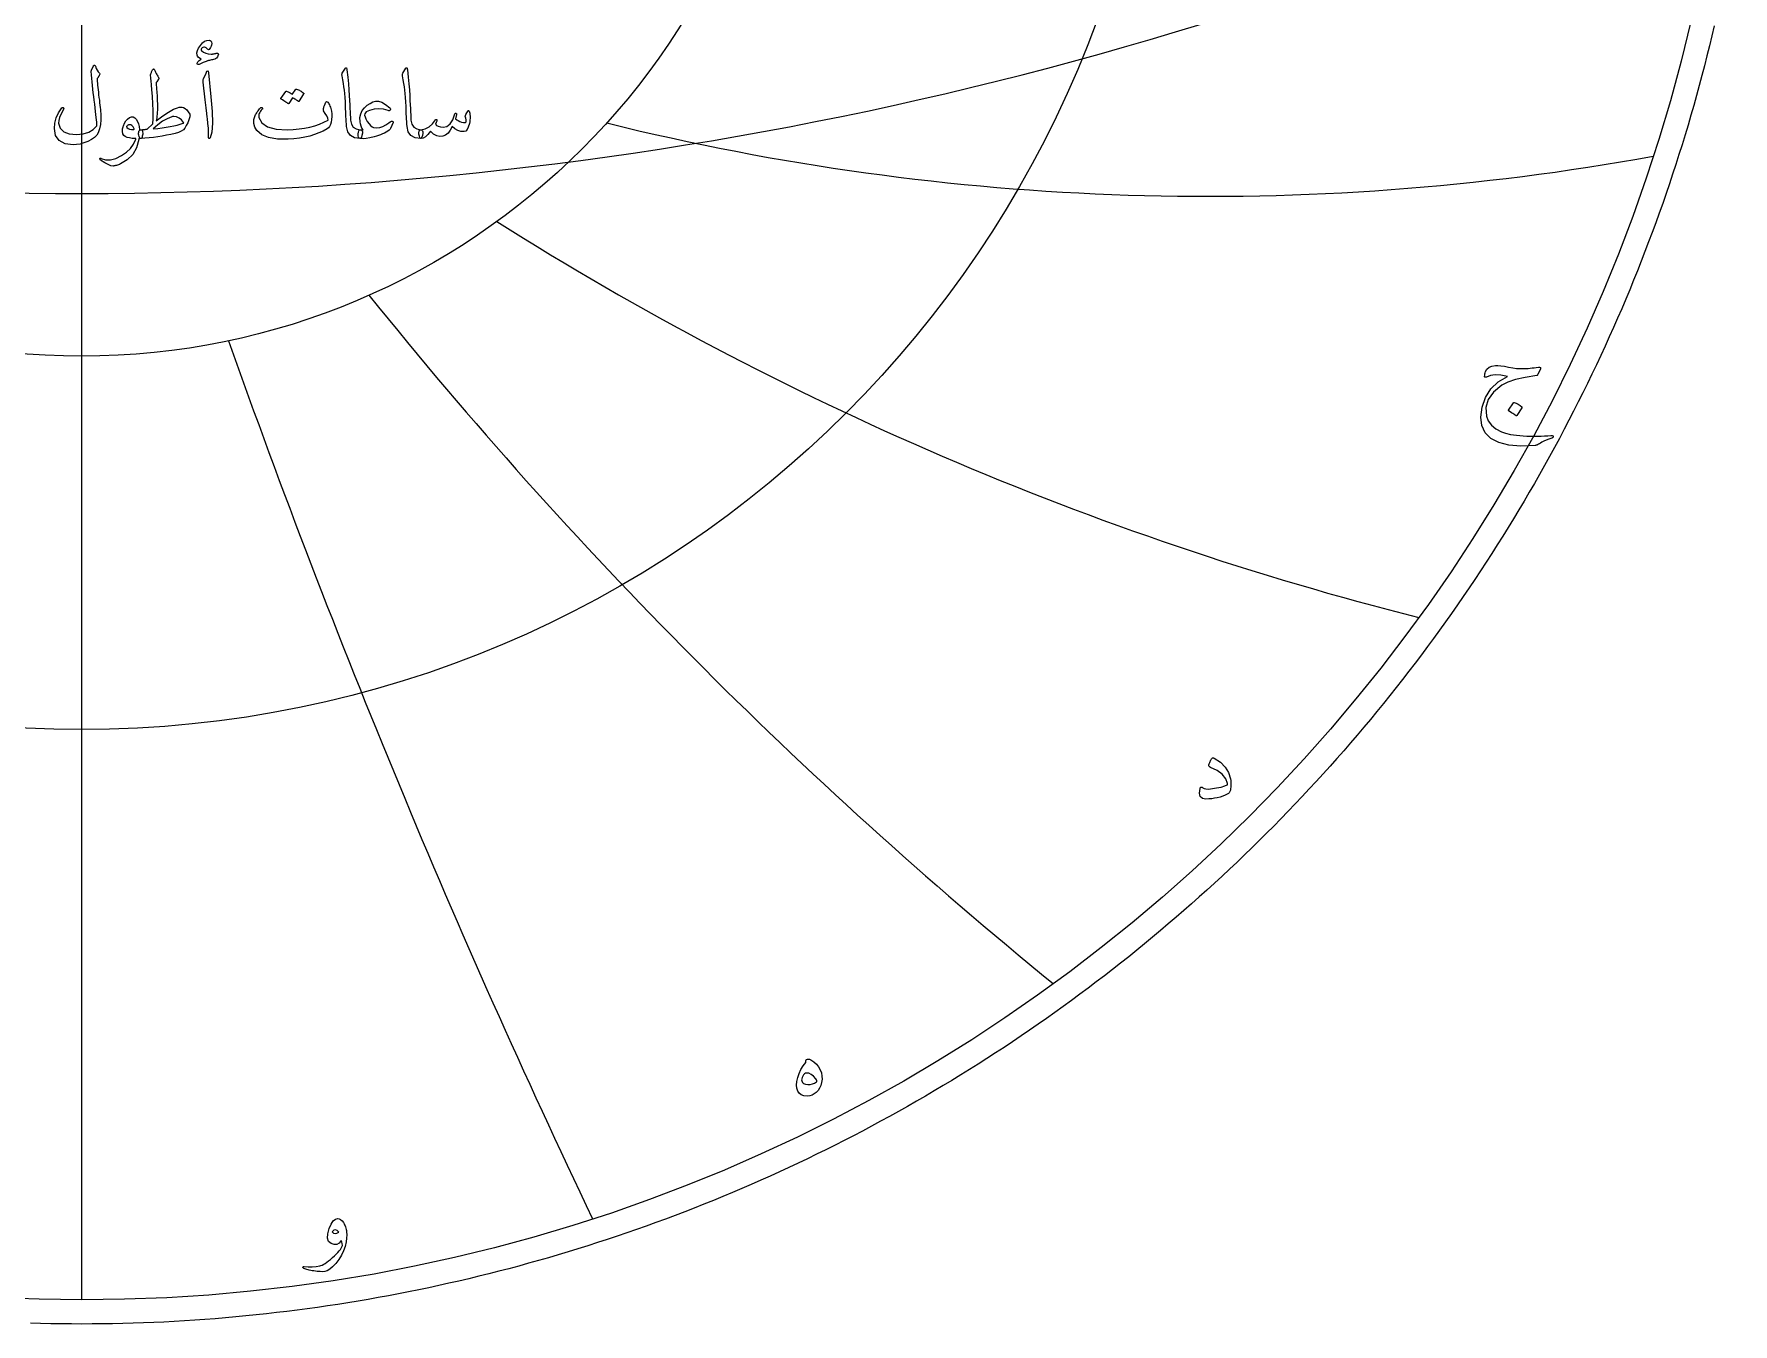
# Model space of a CAD drawing. Header units: millimetres. Extents: x -75 to 75, y -75 to 77.
# Drawn here: x -2.1 to 74.2, y -75.3 to -17.3 of the extents above; entities that cross this region are included whole.
import ezdxf

# ---------------------------------------------------------------- set-up
doc = ezdxf.new("R2010")
doc.units = ezdxf.units.MM
for name, color, linetype in [('CUT_OUTER', 1, 'Continuous'), ('ENGRAVE', 7, 'Continuous'), ('ENGRAVE_FINE', 8, 'Continuous'), ('TEXT', 5, 'Continuous')]:
    doc.layers.add(name, color=color, linetype=linetype)

msp = doc.modelspace()

# ---------------------------------------------------------------- linework, layer by layer
at = {"layer": 'CUT_OUTER'}
msp.add_lwpolyline([(73.4043, -16.9573), (73.2989, -17.4073), (73.1907, -17.8568), (73.0797, -18.3055), (72.966, -18.7536), (72.8496, -19.2009), (72.7304, -19.6476), (72.6085, -20.0935), (72.4838, -20.5386), (72.3564, -20.983), (72.2263, -21.4266), (72.0935, -21.8693), (71.9579, -22.3113), (71.8197, -22.7524), (71.6787, -23.1926), (71.5351, -23.632), (71.3887, -24.0705), (71.2397, -24.5081), (71.088, -24.9447), (70.9336, -25.3804), (70.7765, -25.8152), (70.6168, -26.249), (70.4544, -26.6818), (70.2893, -27.1136), (70.1217, -27.5444), (69.9513, -27.9741), (69.7784, -28.4028), (69.6028, -28.8304), (69.4246, -29.2569), (69.2437, -29.6824), (69.0603, -30.1067), (68.8743, -30.5299), (68.6857, -30.9519), (68.4944, -31.3728), (68.3007, -31.7924), (68.1043, -32.2109), (67.9054, -32.6282), (67.7039, -33.0443), (67.4999, -33.4591), (67.2933, -33.8726), (67.0842, -34.2849), (66.8725, -34.6958), (66.6584, -35.1055), (66.4417, -35.5139), (66.2226, -35.9209), (66.0009, -36.3265), (65.7768, -36.7308), (65.5502, -37.1337), (65.3211, -37.5352), (65.0896, -37.9353), (64.8556, -38.334), (64.6191, -38.7312), (64.3803, -39.127), (64.139, -39.5213), (63.8953, -39.9141), (63.6492, -40.3054), (63.4006, -40.6952), (63.1498, -41.0834), (62.8965, -41.4701), (62.6408, -41.8553), (62.3828, -42.2388), (62.1225, -42.6208), (61.8598, -43.0012), (61.5948, -43.3799), (61.3275, -43.7571), (61.0578, -44.1325), (60.7859, -44.5064), (60.5116, -44.8785), (60.2351, -45.2489), (59.9564, -45.6177), (59.6753, -45.9847), (59.392, -46.35), (59.1065, -46.7136), (58.8188, -47.0754), (58.5288, -47.4354), (58.2367, -47.7936), (57.9423, -48.15), (57.6458, -48.5047), (57.3471, -48.8575), (57.0462, -49.2084), (56.7432, -49.5575), (56.4381, -49.9047), (56.1308, -50.2501), (55.8214, -50.5936), (55.5099, -50.9351), (55.1963, -51.2748), (54.8807, -51.6125), (54.563, -51.9483), (54.2432, -52.2821), (53.9214, -52.6139), (53.5975, -52.9438), (53.2717, -53.2717), (52.9438, -53.5975), (52.6139, -53.9214), (52.2821, -54.2432), (51.9483, -54.563), (51.6125, -54.8807), (51.2748, -55.1963), (50.9351, -55.5099), (50.5936, -55.8214), (50.2501, -56.1308), (49.9047, -56.4381), (49.5575, -56.7432), (49.2084, -57.0462), (48.8575, -57.3471), (48.5047, -57.6458), (48.15, -57.9423), (47.7936, -58.2367), (47.4354, -58.5288), (47.0754, -58.8188), (46.7136, -59.1065), (46.35, -59.392), (45.9847, -59.6753), (45.6177, -59.9564), (45.2489, -60.2351), (44.8785, -60.5116), (44.5064, -60.7859), (44.1325, -61.0578), (43.7571, -61.3275), (43.3799, -61.5948), (43.0012, -61.8598), (42.6208, -62.1225), (42.2388, -62.3828), (41.8553, -62.6408), (41.4701, -62.8965), (41.0834, -63.1498), (40.6952, -63.4006), (40.3054, -63.6492), (39.9141, -63.8953), (39.5213, -64.139), (39.127, -64.3803), (38.7312, -64.6191), (38.334, -64.8556), (37.9353, -65.0896), (37.5352, -65.3211), (37.1337, -65.5502), (36.7308, -65.7768), (36.3265, -66.0009), (35.9209, -66.2226), (35.5139, -66.4417), (35.1055, -66.6584), (34.6958, -66.8725), (34.2849, -67.0842), (33.8726, -67.2933), (33.4591, -67.4999), (33.0443, -67.7039), (32.6282, -67.9054), (32.2109, -68.1043), (31.7924, -68.3007), (31.3728, -68.4944), (30.9519, -68.6857), (30.5299, -68.8743), (30.1067, -69.0603), (29.6824, -69.2437), (29.2569, -69.4246), (28.8304, -69.6028), (28.4028, -69.7784), (27.9741, -69.9513), (27.5444, -70.1217), (27.1136, -70.2893), (26.6818, -70.4544), (26.249, -70.6168), (25.8152, -70.7765), (25.3804, -70.9336), (24.9447, -71.088), (24.5081, -71.2397), (24.0705, -71.3887), (23.632, -71.5351), (23.1926, -71.6787), (22.7524, -71.8197), (22.3113, -71.9579), (21.8693, -72.0935), (21.4266, -72.2263), (20.983, -72.3564), (20.5386, -72.4838), (20.0935, -72.6085), (19.6476, -72.7304), (19.2009, -72.8496), (18.7536, -72.966), (18.3055, -73.0797), (17.8568, -73.1907), (17.4073, -73.2989), (16.9573, -73.4043), (16.5065, -73.507), (16.0552, -73.6069), (15.6033, -73.704), (15.1507, -73.7983), (14.6976, -73.8899), (14.244, -73.9787), (13.7898, -74.0647), (13.3351, -74.1479), (12.8798, -74.2284), (12.4241, -74.306), (11.968, -74.3808), (11.5114, -74.4529), (11.0543, -74.5221), (10.5968, -74.5885), (10.139, -74.6521), (9.6807, -74.7129), (9.2221, -74.7709), (8.7632, -74.8261), (8.3039, -74.8785), (7.8443, -74.928), (7.3844, -74.9747), (6.9242, -75.0186), (6.4638, -75.0597), (6.0031, -75.0979), (5.5422, -75.1334), (5.0811, -75.166), (4.6198, -75.1957), (4.1583, -75.2227), (3.6966, -75.2468), (3.2349, -75.268), (2.773, -75.2865), (2.311, -75.302), (1.8489, -75.3148), (1.3867, -75.3247), (0.9245, -75.3318), (0.4623, -75.3361), (0, -75.3375), (-0.4623, -75.3361), (-0.9245, -75.3318), (-1.3867, -75.3247), (-1.8489, -75.3148), (-2.311, -75.302)], dxfattribs=at)
at = {"layer": 'ENGRAVE'}
for points in [[(0, -74.25), (0, 74.25)], [(0, -74.25), (0, -31.8152)]]:
    msp.add_lwpolyline(points, dxfattribs=at)
for radius in [74.25, 48.6033, 31.8152]:
    msp.add_circle((0, 0), radius, dxfattribs=at)
for centre, radius, start, end in [((50.6299, 87.6936), 112.3202, 256.079235, 280.269365), ((95.1582, 95.1582), 143.082, 237.684087, 255.826684), ((174.4111, 100.6963), 207.1744, 218.784152, 230.879217), ((388.5189, 104.1033), 405.1503, 199.497612, 205.545144)]:
    msp.add_arc(centre, radius, start, end, dxfattribs=at)
at = {"layer": 'ENGRAVE_FINE'}
msp.add_arc((0, 145.6412), 170.1393, 244.27222, 295.72778, dxfattribs=at)
at = {"layer": 'TEXT'}
for points in [[(5.9873, -18.465), (5.9301, -18.4757), (5.877, -18.4858), (5.828, -18.4954), (5.7831, -18.5045), (5.7426, -18.5133), (5.7068, -18.5221), (5.6757, -18.5309), (5.6492, -18.5396), (5.6223, -18.5497), (5.5899, -18.5621), (5.552, -18.5771), (5.5087, -18.5945), (5.4598, -18.6147), (5.4055, -18.6379), (5.3457, -18.6641), (5.2803, -18.6933), (5.2537, -18.7021), (5.2309, -18.7021), (5.212, -18.6933), (5.1969, -18.6758), (5.1878, -18.6327), (5.2134, -18.5824), (5.2735, -18.5251), (5.3682, -18.4606), (5.2957, -18.4194), (5.2408, -18.375), (5.2035, -18.3272), (5.1837, -18.2762), (5.1799, -18.1798), (5.2035, -18.0753), (5.2545, -17.9625), (5.333, -17.8414), (5.4266, -17.733), (5.5229, -17.6581), (5.622, -17.6167), (5.7238, -17.6087), (5.7806, -17.623), (5.8193, -17.6526), (5.8399, -17.6976), (5.8424, -17.758), (5.8325, -17.8233), (5.8161, -17.8832), (5.793, -17.9375), (5.7634, -17.9864), (5.7337, -18.0207), (5.7063, -18.0358), (5.681, -18.0316), (5.658, -18.0083), (5.6316, -17.9735), (5.6009, -17.9479), (5.5658, -17.9317), (5.5262, -17.9249), (5.4848, -17.9249), (5.4483, -17.9337), (5.4167, -17.9512), (5.3901, -17.9776), (5.3706, -18.0094), (5.3649, -18.039), (5.3728, -18.0665), (5.3945, -18.0917), (5.4757, -18.1518), (5.5745, -18.196), (5.6909, -18.2243), (5.8248, -18.2366), (5.8365, -18.2362), (5.8495, -18.235), (5.8639, -18.2329), (5.8797, -18.2301), (5.8969, -18.2266), (5.9154, -18.2229), (5.9353, -18.2189), (5.9566, -18.2147), (5.9796, -18.2104), (6.0005, -18.2065), (6.0191, -18.2028), (6.0356, -18.1993), (6.0502, -18.1964), (6.0631, -18.1944), (6.0743, -18.1931), (6.0839, -18.1927), (6.102, -18.1947), (6.1168, -18.2004), (6.1284, -18.21), (6.1366, -18.2235), (6.1418, -18.2364), (6.1443, -18.2487), (6.144, -18.2605), (6.141, -18.2718), (6.0985, -18.3514), (6.0587, -18.4101), (6.0216, -18.448), (5.9873, -18.465)], [(0.5247, -18.7636), (0.5324, -18.7501), (0.5423, -18.7405), (0.5544, -18.7348), (0.5687, -18.7328), (0.5829, -18.7353), (0.595, -18.7427), (0.6049, -18.7551), (0.6126, -18.7724), (0.6535, -18.8731), (0.6971, -18.9601), (0.7435, -19.0334), (0.7926, -19.0929), (0.8071, -19.1143), (0.8113, -19.139), (0.8049, -19.167), (0.7882, -19.1983), (0.7775, -19.2134), (0.7673, -19.2279), (0.7577, -19.2419), (0.7487, -19.2554), (0.7402, -19.268), (0.7322, -19.2795), (0.7248, -19.29), (0.7179, -19.2993), (0.7064, -19.3163), (0.6982, -19.3366), (0.6932, -19.3602), (0.6916, -19.3871), (0.6968, -19.463), (0.7037, -19.5458), (0.7122, -19.6354), (0.7223, -19.7318), (0.7339, -19.8352), (0.7465, -19.9453), (0.7602, -20.0624), (0.775, -20.1863), (0.7916, -20.3099), (0.8063, -20.4262), (0.8191, -20.535), (0.8299, -20.6364), (0.8391, -20.7307), (0.8469, -20.8181), (0.8534, -20.8986), (0.8585, -20.9723), (0.8642, -21.1905), (0.8464, -21.3972), (0.8049, -21.5923), (0.7399, -21.7759), (0.6765, -21.8838), (0.5785, -21.9834), (0.446, -22.0748), (0.2788, -22.1579), (0.0977, -22.2268), (-0.0725, -22.2754), (-0.2316, -22.3037), (-0.3798, -22.3116), (-0.7509, -22.2606), (-1.0165, -22.1206), (-1.1768, -21.8917), (-1.2317, -21.5739), (-1.2125, -21.3371), (-1.1505, -21.1052), (-1.0456, -20.8782), (-0.898, -20.6562), (-0.8867, -20.6433), (-0.8749, -20.6353), (-0.8626, -20.6323), (-0.8497, -20.6342), (-0.836, -20.6394), (-0.8255, -20.6463), (-0.8184, -20.6548), (-0.8146, -20.6649), (-0.8118, -20.68), (-0.8124, -20.6946), (-0.8162, -20.7086), (-0.8233, -20.722), (-0.9241, -20.9183), (-0.9935, -21.0854), (-1.0316, -21.2234), (-1.0385, -21.3324), (-0.9652, -21.567), (-0.8069, -21.7309), (-0.5634, -21.8239), (-0.2349, -21.8462), (0.0612, -21.814), (0.3129, -21.7397), (0.5201, -21.623), (0.6828, -21.4641), (0.6794, -21.3874), (0.6735, -21.2978), (0.6651, -21.1953), (0.6543, -21.0799), (0.6407, -20.9513), (0.6241, -20.8093), (0.6045, -20.6538), (0.5818, -20.4849), (0.5604, -20.3106), (0.5401, -20.1391), (0.5209, -19.9703), (0.5028, -19.8043), (0.486, -19.641), (0.4709, -19.4804), (0.4575, -19.3226), (0.4457, -19.1676), (0.4281, -19.0183), (0.429, -19.0013), (0.4314, -18.9853), (0.4355, -18.9705), (0.4413, -18.9568)], [(3.2033, -18.9217), (3.2138, -18.9104), (3.2231, -18.903), (3.2313, -18.8994), (3.2385, -18.8997), (3.247, -18.9035), (3.2549, -18.9107), (3.2623, -18.9211), (3.2692, -18.9348), (3.2971, -18.9941), (3.3235, -19.049), (3.3486, -19.0995), (3.3724, -19.1456), (3.395, -19.1868), (3.4168, -19.2225), (3.4378, -19.2526), (3.458, -19.2773), (3.4728, -19.2977), (3.4778, -19.3191), (3.4728, -19.3416), (3.458, -19.3652), (3.3702, -19.4749), (3.3589, -19.4939), (3.3515, -19.5156), (3.348, -19.54), (3.3482, -19.5672), (3.3625, -19.7744), (3.3746, -19.9569), (3.3845, -20.1147), (3.3921, -20.2478), (3.3979, -20.3565), (3.402, -20.441), (3.4045, -20.5014), (3.4053, -20.5376), (3.4044, -20.6446), (3.4015, -20.7462), (3.3967, -20.8422), (3.39, -20.9328), (3.3816, -21.0179), (3.3718, -21.0975), (3.3607, -21.1716), (3.3482, -21.2402), (3.6466, -21.0118), (3.9048, -20.8362), (4.123, -20.7132), (4.3011, -20.643), (4.3804, -20.6243), (4.4515, -20.6166), (4.5144, -20.6199), (4.569, -20.6342), (4.6461, -20.6743), (4.7194, -20.7374), (4.7888, -20.8236), (4.8544, -20.9328), (4.8645, -20.9589), (4.8687, -20.9888), (4.8667, -21.0225), (4.8588, -21.0601), (4.8151, -21.1952), (4.7633, -21.3236), (4.7032, -21.4455), (4.6348, -21.5607), (4.5684, -21.6348), (4.4746, -21.6991), (4.3533, -21.7534), (4.2045, -21.7979), (4.0054, -21.8419), (3.8077, -21.8818), (3.6113, -21.9176), (3.4163, -21.9493), (3.223, -21.9767), (3.0315, -21.9993), (2.842, -22.0173), (2.6544, -22.0306), (2.6333, -22.0245), (2.6138, -22.0064), (2.596, -21.9762), (2.5798, -21.934), (2.5655, -21.8821), (2.5578, -21.8319), (2.5567, -21.7833), (2.5622, -21.7364), (2.5746, -21.6955), (2.5941, -21.665), (2.6207, -21.645), (2.6544, -21.6354), (2.6993, -21.6329), (2.7417, -21.6299), (2.7816, -21.6263), (2.8191, -21.6222), (2.8541, -21.6181), (2.8866, -21.6145), (2.9167, -21.6115), (2.9443, -21.609), (3.1902, -21.3719), (3.1924, -21.3616), (3.1945, -21.3483), (3.1967, -21.332), (3.1989, -21.3126), (3.2011, -21.2903), (3.2033, -21.2649), (3.2055, -21.2365), (3.2077, -21.205), (3.2096, -21.1709), (3.211, -21.1342), (3.2118, -21.0951), (3.2121, -21.0536), (3.2121, -21.0098), (3.2121, -20.9641), (3.2121, -20.9165), (3.2121, -20.8669), (3.2116, -20.8109), (3.2099, -20.744), (3.2072, -20.666), (3.2033, -20.5771), (3.1984, -20.4778), (3.1924, -20.3685), (3.1852, -20.2494), (3.177, -20.1204), (3.158, -19.8342), (3.1408, -19.6078), (3.1251, -19.4412), (3.1111, -19.3344), (3.0999, -19.2658), (3.0925, -19.2137), (3.0889, -19.178), (3.0892, -19.1588), (3.1025, -19.1226), (3.1161, -19.0885), (3.1299, -19.0567), (3.144, -19.027), (3.1585, -18.9991), (3.1731, -18.9722), (3.1881, -18.9464), (3.2033, -18.9217)], [(5.5877, -19.0885), (5.6297, -19.0073), (5.6635, -18.9787), (5.689, -19.0029), (5.7063, -19.0797), (5.8073, -20.1556), (5.8674, -20.8159), (5.8808, -21.3434), (5.8476, -21.738), (5.7677, -21.9998), (5.7532, -22.0213), (5.7403, -22.0328), (5.7291, -22.0344), (5.7194, -22.0262), (5.7118, -22.0133), (5.7063, -21.9966), (5.703, -21.976), (5.7019, -21.9515), (5.7019, -21.7614), (5.6931, -21.5596), (5.6755, -21.3464), (5.6492, -21.1216), (5.6434, -21.0629), (5.6261, -20.9043), (5.5973, -20.6457), (5.557, -20.2873), (5.4604, -19.4925), (5.4582, -19.4502), (5.4604, -19.4113), (5.467, -19.3756), (5.4779, -19.3432)], [(11.8582, -18.869), (11.8668, -18.8558), (11.8747, -18.847), (11.8821, -18.8426), (11.889, -18.8426), (11.8994, -18.8484), (11.9087, -18.8657), (11.917, -18.8945), (11.9241, -18.9348), (11.9603, -19.2628), (11.99, -19.5661), (12.013, -19.8446), (12.0295, -20.0985), (12.0401, -20.3156), (12.0498, -20.5102), (12.0587, -20.6822), (12.0668, -20.8318), (12.0738, -20.9589), (12.0794, -21.0634), (12.0837, -21.1455), (12.0866, -21.205), (12.1256, -21.3834), (12.2117, -21.5146), (12.3451, -21.5986), (12.5257, -21.6354), (12.5759, -21.6486), (12.608, -21.6793), (12.622, -21.7276), (12.6179, -21.7935), (12.5973, -21.8972), (12.5751, -21.9713), (12.5512, -22.0158), (12.5257, -22.0306), (12.2716, -21.9971), (12.0844, -21.8967), (11.9642, -21.7292), (11.9109, -21.4949), (11.9026, -21.3828), (11.895, -21.2704), (11.8883, -21.1577), (11.8824, -21.0448), (11.877, -20.9316), (11.872, -20.8181), (11.8672, -20.7043), (11.8626, -20.5903), (11.8544, -20.3728), (11.8429, -20.177), (11.8281, -20.0028), (11.8099, -19.8504), (11.7885, -19.704), (11.7638, -19.5479), (11.7358, -19.3823), (11.7046, -19.2071), (11.7004, -19.1755), (11.7013, -19.1467), (11.707, -19.1206), (11.7177, -19.0973)], [(14.5764, -18.869), (14.5849, -18.8558), (14.5928, -18.847), (14.6002, -18.8426), (14.6071, -18.8426), (14.6175, -18.8484), (14.6269, -18.8657), (14.6351, -18.8945), (14.6422, -18.9348), (14.6784, -19.2628), (14.7081, -19.5661), (14.7311, -19.8446), (14.7476, -20.0985), (14.7582, -20.3156), (14.7679, -20.5102), (14.7768, -20.6822), (14.7849, -20.8318), (14.7919, -20.9589), (14.7976, -21.0634), (14.8018, -21.1455), (14.8047, -21.205), (14.8437, -21.3834), (14.9298, -21.5146), (15.0632, -21.5986), (15.2438, -21.6354), (15.294, -21.6486), (15.3261, -21.6793), (15.3401, -21.7276), (15.336, -21.7935), (15.3154, -21.8972), (15.2932, -21.9713), (15.2693, -22.0158), (15.2438, -22.0306), (14.9897, -21.9971), (14.8025, -21.8967), (14.6823, -21.7292), (14.629, -21.4949), (14.6207, -21.3828), (14.6131, -21.2704), (14.6064, -21.1577), (14.6005, -21.0448), (14.5952, -20.9316), (14.5901, -20.8181), (14.5853, -20.7043), (14.5807, -20.5903), (14.5725, -20.3728), (14.561, -20.177), (14.5462, -20.0028), (14.5281, -19.8504), (14.5066, -19.704), (14.4819, -19.5479), (14.454, -19.3823), (14.4227, -19.2071), (14.4185, -19.1755), (14.4194, -19.1467), (14.4251, -19.1206), (14.4358, -19.0973)], [(9.6276, -19.8131), (9.633, -19.8076), (9.6407, -19.8043), (9.6506, -19.8032), (9.6627, -19.8043), (9.7059, -19.8205), (9.7478, -19.8383), (9.7882, -19.8578), (9.8273, -19.8789), (9.8654, -19.902), (9.9025, -19.9272), (9.9389, -19.9547), (9.9744, -19.9843), (9.9813, -19.9934), (9.9843, -20.003), (9.9835, -20.0131), (9.9788, -20.0238), (9.7681, -20.3576), (9.7623, -20.362), (9.7538, -20.362), (9.7425, -20.3576), (9.7285, -20.3488), (9.7189, -20.3407), (9.7033, -20.3296), (9.6816, -20.3154), (9.6539, -20.2983), (9.6199, -20.2778), (9.5792, -20.2538), (9.532, -20.2262), (9.4783, -20.1951), (9.3114, -20.4542), (9.3037, -20.4621), (9.2938, -20.464), (9.2817, -20.4599), (9.2675, -20.4498), (9.2551, -20.441), (9.2356, -20.4278), (9.209, -20.4103), (9.1753, -20.3883), (9.1338, -20.362), (9.0841, -20.3312), (9.0262, -20.2961), (8.9601, -20.2566), (8.9532, -20.25), (8.9502, -20.2434), (8.951, -20.2368), (8.9557, -20.2302), (9.1709, -19.9097), (9.1764, -19.9042), (9.184, -19.9009), (9.1939, -19.8998), (9.206, -19.9009), (9.2428, -19.9128), (9.2785, -19.9267), (9.313, -19.9425), (9.3465, -19.9602), (9.3789, -19.9795), (9.4102, -20.0002), (9.4404, -20.0223), (9.4695, -20.0458)], [(11.0591, -20.3971), (11.0886, -20.4341), (11.1156, -20.475), (11.1402, -20.5198), (11.1623, -20.5683), (11.1819, -20.6205), (11.199, -20.6759), (11.2137, -20.7346), (11.2259, -20.7967), (11.2418, -20.9213), (11.2457, -21.0448), (11.2374, -21.1672), (11.2171, -21.2885), (11.1864, -21.3966), (11.1469, -21.4839), (11.0986, -21.5503), (11.0415, -21.5959), (10.8604, -21.6916), (10.6682, -21.777), (10.4652, -21.8519), (10.2511, -21.9164), (10.026, -21.9699), (9.79, -22.0119), (9.543, -22.0424), (9.285, -22.0613), (8.8015, -22.0564), (8.4046, -21.9889), (8.0945, -21.8588), (7.8711, -21.6661), (7.7794, -21.5154), (7.7372, -21.3533), (7.7443, -21.1795), (7.8008, -20.9943), (7.8199, -20.9543), (7.842, -20.9136), (7.8671, -20.872), (7.8953, -20.8296), (7.9264, -20.7864), (7.9606, -20.7423), (7.9978, -20.6975), (8.038, -20.6518), (8.0514, -20.6389), (8.0654, -20.6309), (8.08, -20.6279), (8.095, -20.6298), (8.1052, -20.6337), (8.1137, -20.6408), (8.1206, -20.6512), (8.1258, -20.6649), (8.1283, -20.6778), (8.1269, -20.6902), (8.1217, -20.702), (8.1126, -20.7132), (8.075, -20.758), (8.0413, -20.8044), (8.0113, -20.8524), (7.9853, -20.9021), (7.9674, -20.9495), (7.9578, -20.9954), (7.9565, -21.0396), (7.9633, -21.0821), (8.1005, -21.3305), (8.3585, -21.5047), (8.7372, -21.6049), (9.2367, -21.631), (9.5113, -21.6204), (9.773, -21.5975), (10.0218, -21.5622), (10.2577, -21.5146), (10.4809, -21.4547), (10.6919, -21.3823), (10.8904, -21.2977), (11.0766, -21.2007), (11.0585, -21.1101), (11.0173, -21.0096), (10.9531, -20.8993), (10.8658, -20.7791), (10.8631, -20.7676), (10.8637, -20.7462), (10.8675, -20.7149), (10.8746, -20.6737), (10.8766, -20.6696), (10.8779, -20.666), (10.8787, -20.663), (10.879, -20.6605), (10.8933, -20.6046), (10.9142, -20.542), (10.9416, -20.4728), (10.9756, -20.3971), (10.9907, -20.374), (11.0097, -20.3663), (11.0324, -20.374), (11.0591, -20.3971)], [(14.0055, -21.3148), (13.8869, -21.5783), (13.8719, -21.6044), (13.8573, -21.6255), (13.8433, -21.6417), (13.8299, -21.6529), (13.7615, -21.6997), (13.6882, -21.7435), (13.61, -21.7843), (13.5269, -21.822), (13.4391, -21.8573), (13.3468, -21.8906), (13.2502, -21.922), (13.1492, -21.9515), (12.9604, -21.9976), (12.7936, -22.0262), (12.6486, -22.0372), (12.5257, -22.0306), (12.4788, -22.0092), (12.4478, -21.9669), (12.4327, -21.9038), (12.4335, -21.8198), (12.4447, -21.7441), (12.4609, -21.6881), (12.4821, -21.6518), (12.5081, -21.6354), (12.5125, -21.6354), (12.5169, -21.6354), (12.5213, -21.6354), (12.5257, -21.6354), (12.5584, -21.6387), (12.5905, -21.6398), (12.622, -21.6387), (12.653, -21.6354), (12.5998, -21.5566), (12.5586, -21.4696), (12.5295, -21.3744), (12.5125, -21.2709), (12.5101, -21.0857), (12.5422, -20.9207), (12.6089, -20.7761), (12.7101, -20.6518), (12.8405, -20.5357), (12.9681, -20.4465), (13.093, -20.3842), (13.2151, -20.3488), (13.3468, -20.3491), (13.4961, -20.3982), (13.663, -20.4962), (13.8474, -20.643), (13.8683, -20.6658), (13.8782, -20.6902), (13.8771, -20.7163), (13.865, -20.744), (13.8477, -20.7654), (13.8266, -20.7769), (13.8016, -20.7786), (13.7728, -20.7703), (13.5661, -20.7105), (13.3589, -20.6891), (13.1512, -20.7061), (12.9429, -20.7615), (12.8602, -20.7964), (12.7968, -20.8351), (12.7527, -20.8776), (12.7277, -20.924), (12.7216, -20.9827), (12.7387, -21.0579), (12.7787, -21.1496), (12.8419, -21.2577), (12.9187, -21.367), (12.9912, -21.4488), (13.0592, -21.5031), (13.1229, -21.53), (13.2615, -21.5437), (13.4006, -21.5278), (13.5403, -21.4822), (13.6806, -21.407), (13.8079, -21.3192), (13.8738, -21.2775), (13.9265, -21.2534), (13.966, -21.2468), (13.9923, -21.2577), (14.003, -21.2712), (14.0088, -21.2852), (14.0096, -21.2997), (14.0055, -21.3148)], [(2.5666, -22.0789), (2.4637, -22.4403), (2.2911, -22.743), (2.0487, -22.987), (1.7367, -23.1723), (1.6931, -23.1911), (1.65, -23.208), (1.6074, -23.2229), (1.5654, -23.2359), (1.5243, -23.2468), (1.4842, -23.2552), (1.4452, -23.2611), (1.4074, -23.2645), (1.3129, -23.251), (1.1878, -23.2019), (1.0319, -23.1171), (0.8453, -22.9966), (0.8253, -22.9793), (0.8135, -22.9626), (0.8099, -22.9464), (0.8146, -22.9308), (0.825, -22.9187), (0.8387, -22.9132), (0.8557, -22.9143), (0.876, -22.922), (1.0701, -22.9848), (1.2877, -22.9846), (1.5289, -22.9212), (1.7938, -22.7946), (2.01, -22.6478), (2.189, -22.4752), (2.3306, -22.2768), (2.4349, -22.0525), (2.4341, -22.0446), (2.4316, -22.0383), (2.4275, -22.0336), (2.4217, -22.0306), (2.2705, -22.0218), (2.1418, -22.0042), (2.0356, -21.9779), (1.9519, -21.9428), (1.8871, -21.8884), (1.8465, -21.8132), (1.83, -21.7172), (1.8377, -21.6003), (1.8402, -21.5847), (1.8432, -21.569), (1.8467, -21.5529), (1.8509, -21.5366), (1.8555, -21.5197), (1.8607, -21.502), (1.8665, -21.4835), (1.8728, -21.4641), (1.9244, -21.3387), (1.987, -21.2347), (2.0605, -21.1521), (2.1451, -21.0909), (2.2315, -21.0574), (2.3108, -21.0579), (2.383, -21.0925), (2.4481, -21.1611), (2.5049, -21.2566), (2.548, -21.3675), (2.5773, -21.4938), (2.593, -21.6354), (2.6016, -21.6352), (2.61, -21.6348), (2.6181, -21.6341), (2.6259, -21.6332), (2.6337, -21.6322), (2.6418, -21.6315), (2.6502, -21.6311), (2.6588, -21.631), (2.6885, -21.6373), (2.7115, -21.6562), (2.728, -21.6878), (2.7379, -21.732), (2.742, -21.7806), (2.7412, -21.8297), (2.7354, -21.8794), (2.7247, -21.9296), (2.7107, -21.9738), (2.6951, -22.0053), (2.6778, -22.0243), (2.6588, -22.0306), (2.5754, -22.0306), (2.5748, -22.0385), (2.5732, -22.0492), (2.5705, -22.0627), (2.5666, -22.0789)], [(4.1474, -21.0382), (4.1252, -21.039), (4.1024, -21.0415), (4.0791, -21.0456), (4.0552, -21.0514), (3.8395, -21.1362), (3.6271, -21.2544), (3.4179, -21.4062), (3.2121, -21.5915), (3.4177, -21.5723), (3.6128, -21.5498), (3.7975, -21.524), (3.9718, -21.4949), (4.1356, -21.4622), (4.289, -21.4257), (4.432, -21.3854), (4.5646, -21.3412), (4.5769, -21.336), (4.5832, -21.3291), (4.5835, -21.3206), (4.5778, -21.3104), (4.4833, -21.1946), (4.3802, -21.1106), (4.2682, -21.0585), (4.1474, -21.0382)], [(17.3735, -20.7791), (17.3831, -20.7725), (17.3944, -20.7747), (17.4073, -20.7857), (17.4218, -20.8055), (17.4374, -20.8389), (17.4492, -20.8867), (17.4572, -20.9487), (17.4613, -21.025), (17.4627, -21.1117), (17.458, -21.1963), (17.4473, -21.2786), (17.4306, -21.3587), (17.3817, -21.5146), (17.3274, -21.6266), (17.2676, -21.6947), (17.2022, -21.7188), (17.0477, -21.7098), (16.9047, -21.6694), (16.7733, -21.5978), (16.6534, -21.4949), (16.571, -21.6571), (16.4733, -21.7836), (16.3602, -21.8744), (16.2318, -21.9296), (16.0971, -21.9417), (15.9607, -21.9076), (15.8226, -21.8275), (15.6829, -21.7012), (15.5698, -21.8453), (15.459, -21.9482), (15.3503, -22.01), (15.2438, -22.0306), (15.2224, -22.0185), (15.2021, -21.9823), (15.1829, -21.9219), (15.1648, -21.8374), (15.1582, -21.7539), (15.1692, -21.6925), (15.1977, -21.6529), (15.2438, -21.6354), (15.4463, -21.5895), (15.6236, -21.5004), (15.7757, -21.3678), (15.9025, -21.1919), (15.9093, -21.1823), (15.9167, -21.1754), (15.9247, -21.1713), (15.9332, -21.1699), (15.9436, -21.171), (15.953, -21.1743), (15.9612, -21.1798), (15.9683, -21.1875), (15.9725, -21.2111), (15.9629, -21.2512), (15.9395, -21.3077), (15.9025, -21.3807), (15.9511, -21.437), (16.0265, -21.4784), (16.1289, -21.505), (16.2582, -21.5168), (16.4193, -21.4831), (16.56, -21.373), (16.6805, -21.1867), (16.7807, -20.924), (16.7856, -20.9106), (16.7917, -20.901), (16.7988, -20.8952), (16.807, -20.8933), (16.8194, -20.8944), (16.8301, -20.8977), (16.8392, -20.9032), (16.8466, -20.9108), (16.8521, -20.9218), (16.8553, -20.9328), (16.8564, -20.9438), (16.8553, -20.9548), (16.8114, -21.1392), (16.8628, -21.1847), (16.9245, -21.2248), (16.9967, -21.2594), (17.0793, -21.2885), (17.1597, -21.3074), (17.2209, -21.3115), (17.2629, -21.3008), (17.2857, -21.2753), (17.2931, -21.2363), (17.289, -21.1809), (17.2733, -21.109), (17.2462, -21.0206), (17.2508, -20.9956), (17.2736, -20.9471), (17.3145, -20.8749), (17.3735, -20.7791)], [(2.3558, -21.5871), (2.3097, -21.5067), (2.2592, -21.4499), (2.2043, -21.4166), (2.1451, -21.407), (2.1097, -21.4164), (2.0781, -21.4312), (2.0504, -21.4515), (2.0265, -21.4773), (2.0188, -21.491), (2.0177, -21.5058), (2.0232, -21.5218), (2.0353, -21.5388), (2.0806, -21.5786), (2.1462, -21.6057), (2.2321, -21.6203), (2.3383, -21.6222), (2.3493, -21.62), (2.3558, -21.6134), (2.358, -21.6024), (2.3558, -21.5871)], [(65.5863, -32.3913), (65.4738, -32.6442), (65.4636, -32.6609), (65.4516, -32.6735), (65.4378, -32.682), (65.4223, -32.6864), (64.9027, -32.7684), (64.468, -32.8691), (64.1182, -32.9885), (63.8532, -33.1267), (63.4817, -33.4297), (63.2431, -33.7625), (63.1375, -34.1252), (63.1647, -34.5178), (63.2472, -34.7303), (63.3872, -34.9183), (63.5845, -35.0816), (63.8392, -35.2204), (64.018, -35.2824), (64.2408, -35.3328), (64.5075, -35.3714), (64.8181, -35.3984), (64.9832, -35.4063), (65.146, -35.4112), (65.3064, -35.4133), (65.4645, -35.4124), (65.6196, -35.4089), (65.7713, -35.403), (65.9194, -35.3949), (66.064, -35.3843), (66.098, -35.382), (66.1249, -35.3843), (66.1448, -35.3913), (66.1577, -35.403), (66.1647, -35.4174), (66.1671, -35.4323), (66.1647, -35.4478), (66.1577, -35.4639), (66.1526, -35.4726), (66.1466, -35.4797), (66.1397, -35.4855), (66.1319, -35.4897), (66.1236, -35.4934), (66.1149, -35.4973), (66.106, -35.5016), (66.0968, -35.5061), (65.9618, -35.5491), (65.8427, -35.5939), (65.7394, -35.6405), (65.6518, -35.6888), (65.5958, -35.7236), (65.5447, -35.7532), (65.4986, -35.7775), (65.4574, -35.7965), (65.4219, -35.8111), (65.3925, -35.8223), (65.3692, -35.8299), (65.3521, -35.834), (64.7115, -35.8577), (64.167, -35.8117), (63.7186, -35.6961), (63.3661, -35.5108), (63.1114, -35.2567), (62.9609, -34.9393), (62.9147, -34.5588), (62.9727, -34.115), (63.1261, -33.668), (63.3661, -33.2871), (63.6928, -32.9724), (64.1062, -32.7239), (63.8134, -32.668), (63.5581, -32.6548), (63.3403, -32.6844), (63.16, -32.7567), (63.1442, -32.7625), (63.1296, -32.766), (63.1161, -32.7672), (63.1038, -32.766), (63.0936, -32.7622), (63.0862, -32.7555), (63.0818, -32.7458), (63.0804, -32.7332), (63.0868, -32.675), (63.0968, -32.6173), (63.1102, -32.5602), (63.1272, -32.5037), (63.1869, -32.394), (63.2818, -32.3129), (63.4118, -32.2605), (63.5769, -32.2368), (63.6814, -32.2376), (63.8122, -32.2496), (63.9694, -32.2728), (64.153, -32.307), (64.3424, -32.3413), (64.5172, -32.3644), (64.6773, -32.3764), (64.8228, -32.3773), (64.8927, -32.3742), (64.9668, -32.3697), (65.045, -32.3637), (65.1272, -32.3562), (65.2136, -32.347), (65.3041, -32.3357), (65.3986, -32.3224), (65.4973, -32.307), (65.5538, -32.3053), (65.5874, -32.3187), (65.5983, -32.3474), (65.5863, -32.3913)], [(64.3778, -33.9089), (64.3837, -33.903), (64.3919, -33.8995), (64.4024, -33.8984), (64.4153, -33.8995), (64.5063, -33.9364), (64.5921, -33.9815), (64.6726, -34.0348), (64.7478, -34.0962), (64.7552, -34.1056), (64.7584, -34.115), (64.7575, -34.1244), (64.7525, -34.1337), (64.5324, -34.4897), (64.5242, -34.4982), (64.5136, -34.5002), (64.5008, -34.4958), (64.4855, -34.485), (64.4724, -34.4756), (64.4516, -34.4616), (64.4232, -34.4429), (64.3872, -34.4194), (64.343, -34.3913), (64.29, -34.3585), (64.2282, -34.3211), (64.1577, -34.2789), (64.1483, -34.2719), (64.1436, -34.2649), (64.1436, -34.2578), (64.1483, -34.2508)], [(50.6827, -50.1977), (50.7012, -50.142), (50.7195, -50.0917), (50.7375, -50.0471), (50.7553, -50.008), (50.7724, -49.9742), (50.7886, -49.9454), (50.804, -49.9215), (50.8185, -49.9026), (50.841, -49.8845), (50.8665, -49.8769), (50.8949, -49.8798), (50.9262, -49.8933), (51.2034, -50.0792), (51.4168, -50.2949), (51.5664, -50.5405), (51.6522, -50.816), (51.6642, -50.8947), (51.6721, -50.9717), (51.6759, -51.047), (51.6756, -51.1204), (51.6709, -51.1916), (51.6616, -51.2598), (51.6475, -51.3251), (51.6288, -51.3874), (51.6121, -51.4208), (51.5902, -51.4507), (51.5629, -51.477), (51.5304, -51.4998), (51.4186, -51.5546), (51.3033, -51.6017), (51.1844, -51.6412), (51.062, -51.6731), (50.9368, -51.698), (50.8091, -51.7165), (50.6791, -51.7285), (50.5468, -51.734), (50.3899, -51.7077), (50.2939, -51.6193), (50.2588, -51.4688), (50.2845, -51.2563), (50.2933, -51.2331), (50.3056, -51.2153), (50.3214, -51.2027), (50.3407, -51.1954), (50.3574, -51.1974), (50.3747, -51.2036), (50.3925, -51.2138), (50.411, -51.2282), (50.4681, -51.2589), (50.5456, -51.2762), (50.6437, -51.28), (50.7623, -51.2703), (51.0196, -51.2329), (51.2295, -51.1907), (51.392, -51.1439), (51.507, -51.0923), (51.5129, -51.0853), (51.5164, -51.0736), (51.5176, -51.0572), (51.5164, -51.0361), (51.437, -50.8148), (51.2834, -50.6193), (51.0553, -50.4495), (50.7529, -50.3054), (50.7134, -50.2847), (50.6885, -50.2598), (50.6783, -50.2308), (50.6827, -50.1977)], [(32.5876, -63.4459), (32.6277, -63.4275), (32.673, -63.4237), (32.7237, -63.4345), (32.7796, -63.46), (32.9187, -63.5531), (33.036, -63.6591), (33.1318, -63.7779), (33.2058, -63.9096), (33.2571, -64.0469), (33.2843, -64.1872), (33.2875, -64.3303), (33.2667, -64.4764), (33.229, -64.6096), (33.1766, -64.7281), (33.1095, -64.8321), (33.0279, -64.9214), (32.9356, -64.9931), (32.837, -65.0443), (32.7319, -65.075), (32.6204, -65.0853), (32.4746, -65.0748), (32.3557, -65.0338), (32.2638, -64.9623), (32.1988, -64.8605), (32.1599, -64.7366), (32.1461, -64.5947), (32.1575, -64.4345), (32.1941, -64.2562), (32.2535, -64.0712), (32.3335, -63.8956), (32.4339, -63.7293), (32.5548, -63.5724), (32.5589, -63.5651), (32.5618, -63.5525), (32.5636, -63.5346), (32.5641, -63.5115), (32.5656, -63.4863), (32.57, -63.467), (32.5773, -63.4535), (32.5876, -63.4459)], [(33.0325, -64.453), (33.0521, -64.4284), (33.0548, -64.3968), (33.0404, -64.3581), (33.0091, -64.3125), (32.9005, -64.1942), (32.7948, -64.111), (32.6921, -64.063), (32.5923, -64.0502), (32.5448, -64.0586), (32.5009, -64.0841), (32.4605, -64.1266), (32.4236, -64.186), (32.3941, -64.2501), (32.3756, -64.3066), (32.3683, -64.3555), (32.3721, -64.3968), (32.4049, -64.4726), (32.4611, -64.5267), (32.5407, -64.5592), (32.6438, -64.5701), (32.7577, -64.5627), (32.8604, -64.5408), (32.952, -64.5042), (33.0325, -64.453)], [(11.1275, -71.04), (11.213, -70.8415), (11.3055, -70.7004), (11.405, -70.6167), (11.5116, -70.5903), (11.5783, -70.6021), (11.6427, -70.6372), (11.7048, -70.6957), (11.7645, -70.7777), (11.7932, -70.8251), (11.8183, -70.8737), (11.84, -70.9235), (11.8582, -70.9744), (11.8737, -71.0268), (11.8874, -71.081), (11.8994, -71.1369), (11.9097, -71.1946), (11.9193, -71.3231), (11.9109, -71.4744), (11.8842, -71.6486), (11.8394, -71.8456), (11.7733, -72.0497), (11.6825, -72.2449), (11.5672, -72.4314), (11.4272, -72.6091), (11.2806, -72.764), (11.1497, -72.8772), (11.0347, -72.949), (10.9354, -72.9791), (10.8341, -72.9844), (10.7176, -72.9815), (10.5859, -72.9703), (10.4389, -72.951), (10.3644, -72.9389), (10.2955, -72.9258), (10.2321, -72.9119), (10.1743, -72.8972), (10.1218, -72.8821), (10.0742, -72.8673), (10.0316, -72.8528), (9.994, -72.8386), (9.9717, -72.8263), (9.9565, -72.8128), (9.9483, -72.7982), (9.9471, -72.7824), (9.9545, -72.7666), (9.967, -72.7566), (9.9849, -72.7525), (10.008, -72.7543), (10.1887, -72.7719), (10.3652, -72.773), (10.5376, -72.7578), (10.7059, -72.7262), (10.7579, -72.7101), (10.8154, -72.6852), (10.8785, -72.6515), (10.9471, -72.6091), (11.0214, -72.5579), (11.1011, -72.4979), (11.1865, -72.4291), (11.2774, -72.3515), (11.3664, -72.2713), (11.446, -72.1946), (11.5162, -72.1214), (11.5771, -72.0517), (11.6284, -71.9853), (11.6696, -71.9217), (11.701, -71.8611), (11.7223, -71.8035), (11.71, -71.7162), (11.6966, -71.6512), (11.6819, -71.6085), (11.6661, -71.588), (11.571, -71.7001), (11.4635, -71.7601), (11.3438, -71.768), (11.2118, -71.7238), (11.1029, -71.6284), (11.0525, -71.4826), (11.0607, -71.2865), (11.1275, -71.04)], [(11.5537, -71.2133), (11.4846, -71.1296), (11.4132, -71.0985), (11.3394, -71.1202), (11.2633, -71.1946), (11.3254, -71.2449), (11.3945, -71.2648), (11.4706, -71.2543), (11.5537, -71.2133)]]:
    msp.add_lwpolyline(points, close=True, dxfattribs=at)

doc.saveas('drawing.dxf')
